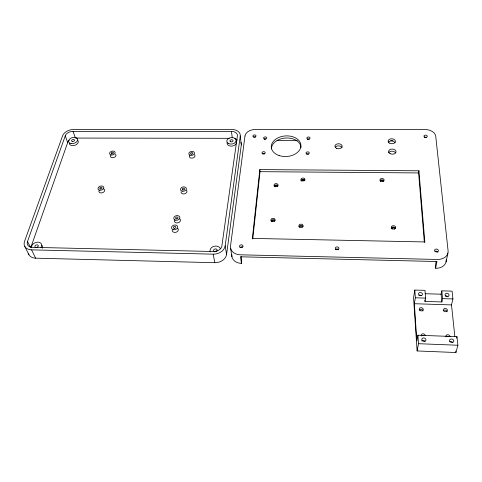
<?xml version="1.0" encoding="UTF-8"?>
<svg xmlns="http://www.w3.org/2000/svg" width="482" height="482" viewBox="0 0 482 482"><rect width="100%" height="100%" fill="white"/><g stroke="black" fill="none" stroke-linecap="round" stroke-linejoin="round"><path stroke-width="0.72" d="M259.828 169.592L252.375 238.415L424.835 241.952L418.924 170.797L259.828 169.592L260.021 171.67L252.767 238.945M231.842 254.592A10.688 8.423 -7.7 0 0 241.428 263.383L241.735 260.804L241.127 256.412M226.57 254.46L241.307 144.937L240.265 135.978A9.489 6.471 -7.5 0 0 231.824 129.483L73.619 129.471A9.333 6.001 -16.5 0 0 62.606 135.749L24.522 241.434A10.755 7.573 -22.9 0 0 31.571 249.857L35.632 258.177L214.803 262.708A10.64 8.333 -10.4 0 0 226.57 254.46L225.172 245.856L240.265 135.978M424.359 242.536L418.617 172.936L418.924 170.797M414.821 290.062L413.562 297.665L417.105 350.956L455.93 352.529L457.9 345.245L456.978 336.689L417.912 335.219L416.84 340.967L414.345 303.72L415.351 297.786L414.821 290.062L424.991 290.357L425.606 298.105L424.979 301.419L441.843 301.949L442.572 298.623L441.819 290.851L452.092 291.152L452.923 298.942L451.507 304.907L454.839 336.563M417.105 350.956L418.49 343.702L417.912 335.219M436.156 261.539L435.367 265.606L435.614 268.293A11.502 8.706 10.6 0 0 446.205 259.659M435.614 268.293L436.939 261.527L240.512 256.804L241.428 263.383M446.055 261.943L447.935 253.068M441.843 301.949L441.102 294.195L441.819 290.851M456.599 338.129L456.978 336.689M27.522 241.422L27.293 242.241A7.525 5.296 -22.9 0 0 31.547 247.308L214.598 251.544A7.549 5.856 -10.3 0 0 221.786 246.555L237.463 135.376A6.634 4.525 -7.5 0 0 232.384 131.459L72.149 131.393A6.525 4.199 -16.5 0 0 65.51 135.177L27.522 241.422L30.354 247.218M30.914 247.158L67.932 141.871A6.465 4.199 -16.6 0 1 69.269 140.244M75.397 138.057L229.324 138.316M276.999 140.467L297.322 140.509M390.631 140.708L392.89 140.714M260.021 171.67L418.617 172.936M214.598 251.652L216.05 251.688M31.571 249.857L213.225 254.159A10.797 8.375 -10.3 0 0 225.172 245.856M425.1 293.719L441.102 294.195M415.351 297.786L425.606 298.105M442.572 298.623L452.923 298.942M414.345 303.72L451.507 304.907M418.49 343.702L457.9 345.245M24.787 246.447L28.92 254.773M65.227 135.816L67.649 142.509M73.053 131.351L75.162 137.382M213.225 254.159L214.803 262.708M230.601 248.188L231.92 256.792M231.444 131.417L232.24 137.635M455.773 351.035L455.93 352.529M424.871 300.015L424.979 301.419M443.229 310.842A2.024 1.597 15.1 0 1 445.398 310.161A2.024 1.597 15.1 0 1 447.025 311.782M421.298 335.87A2.061 1.681 15.5 0 1 422.841 333.803A2.061 1.681 15.5 0 1 425.263 335.58M419.232 310.053A1.994 1.597 13.2 0 1 421.395 309.378A1.994 1.597 13.2 0 1 422.973 310.98M421.395 335.827A2.055 1.675 15.6 0 1 423.823 335.647M446.049 336.755A2.085 1.675 17.6 0 1 448.483 336.575M446.061 336.804A2.097 1.675 17.4 0 1 447.567 334.725A2.097 1.675 17.4 0 1 450.055 336.508M418.93 295.327A1.994 1.573 12 0 1 421.322 295.653M445.308 296.123A2.024 1.573 14 0 1 448.079 296.792M449.857 341.732A2.133 1.711 18.3 0 1 452.773 342.485M421.798 340.931A2.097 1.717 16.2 0 1 425.076 341.419M31.469 247.109A5.338 3.778 -23.1 0 1 38.012 242.145A5.338 3.778 -23.1 0 1 41.006 247.356M41.976 245.332A5.32 3.778 -23.1 0 1 42.434 248.23M236.12 141.425A4.7 3.235 -7.5 0 1 232.203 146.082A4.7 3.235 -7.5 0 1 227.143 142.654M210.212 251.791A5.356 4.175 -10.3 0 1 213.881 246.356A5.356 4.175 -10.3 0 1 220.449 248.766M216.032 251.502A1.765 1.38 -10.3 0 1 213.58 250.363A1.765 1.38 -10.3 0 1 216.123 248.983A1.765 1.38 -10.3 0 1 216.424 251.291M234.842 138.677A6.573 4.525 -7.5 0 1 237.307 140.111M240.934 142.443A9.369 6.465 -7.5 0 1 241.307 144.937M35.632 258.177A10.604 7.549 -23.2 0 1 28.522 253.869M115.427 154.258A2.826 1.904 -15.1 0 1 115.162 156.783A2.826 1.904 -15.1 0 1 111.613 157.542A2.826 1.904 -15.1 0 1 110.649 155.276M103.732 188.932A2.958 2.061 -16.9 0 1 104.22 191.547A2.958 2.061 -16.9 0 1 100.672 192.89A2.958 2.061 -16.9 0 1 98.961 190.739M186.371 190.233A2.97 2.151 -11.6 0 1 184.739 193.794A2.97 2.151 -11.6 0 1 181.099 191.715M194.409 154.704A2.85 1.976 -10.3 0 1 194.234 157.283A2.85 1.976 -10.3 0 1 190.631 157.933A2.85 1.976 -10.3 0 1 189.565 155.584M179.87 218.961A3.079 2.296 -12.9 0 1 179.623 221.967A3.079 2.296 -12.9 0 1 175.737 222.678A3.079 2.296 -12.9 0 1 174.641 219.919M177.738 228.378A3.109 2.344 -13.3 0 1 175.99 232.258A3.109 2.344 -13.3 0 1 172.225 229.962M77.59 140.178A4.621 3 -16.6 0 1 75.15 145.178A4.621 3 -16.6 0 1 69.288 143.347M36.843 247.453A1.753 1.247 -23.2 0 1 37.692 247.121M214.351 251.851A1.759 1.374 -10.3 0 1 216.792 251.399M380.726 181.557A1.241 0.886 3.4 0 1 381.877 180.455A1.241 0.886 3.4 0 1 383.118 181.575M301.798 181.087A1.205 0.874 -2.4 0 1 302.865 180.009A1.205 0.874 -2.4 0 1 304.172 180.883M392.011 228.709A1.319 0.988 6 0 1 393.613 227.787A1.319 0.988 6 0 1 394.487 229.251M392.209 229.209A1.319 0.988 6 0 1 392.065 228.968M299.768 227.227A1.271 0.97 -1.9 0 1 301.099 226.16A1.271 0.97 -1.9 0 1 302.286 227.293M275.035 186.853A1.205 0.88 -4.4 0 1 276.078 185.57A1.205 0.88 -4.4 0 1 277.252 186.709M271.872 221.485A1.253 0.952 -4.5 0 1 273.18 220.304A1.253 0.952 -4.5 0 1 274.282 221.527M391.167 228.354A2.193 1.645 6 0 1 393.414 227.094A2.193 1.645 6 0 1 395.505 228.685M380.099 180.581A2.067 1.476 3.4 0 1 382.124 179.876A2.067 1.476 3.4 0 1 383.889 180.973M300.967 180.852A2.006 1.452 -2.4 0 1 302.792 179.431A2.006 1.452 -2.4 0 1 304.931 180.515M274.168 186.203A2.006 1.464 -4.4 0 1 276.029 184.986A2.006 1.464 -4.4 0 1 278.03 185.932M271.065 220.979A2.085 1.585 -4.5 0 1 273.011 219.678A2.085 1.585 -4.5 0 1 275.089 220.714M298.967 226.811A2.115 1.621 -1.9 0 1 300.943 225.522A2.115 1.621 -1.9 0 1 303.051 226.618M263.07 153.915A1.609 1.127 -5.4 0 1 264.666 153.921M307.383 139.4A1.597 1.097 -2.4 0 1 309.317 139.226M306.944 154.12A1.627 1.139 -2.3 0 1 308.564 154.126M264.299 139.316A1.579 1.085 -5.3 0 1 265.841 139.039M271.42 148.878A14.809 10.303 -3.9 0 1 285.94 138.003A14.809 10.303 -3.9 0 1 300.991 147.474M335.394 147.106A3.603 2.494 -0.3 0 1 338.997 145.895A3.603 2.494 -0.3 0 1 341.979 147.727M335.785 249.333A1.832 1.428 2 0 1 338.659 249.688M435.029 251.303A1.922 1.446 10.3 0 1 437.897 252.255M240.084 247.495A1.783 1.392 -7.7 0 1 242.56 247.037M253.978 137.153A1.567 1.078 -6 0 1 255.532 137.159M424.389 137.406A1.669 1.115 4.6 0 1 426.407 137.587M388.673 152.71A3.705 2.549 3.2 0 1 392.071 151.215A3.705 2.549 3.2 0 1 395.505 152.866M388.341 142.154A3.657 2.488 2.8 0 1 391.914 140.943A3.657 2.488 2.8 0 1 395.053 142.768M244.983 135.984L230.523 245.977A10.845 8.459 -7.7 0 0 240.235 254.803L437.343 259.467A11.676 8.76 10.2 0 0 448.085 250.773L435.734 136.231A10.134 6.754 4.5 0 0 424.985 129.495L255.225 129.489A9.538 6.525 -6 0 0 244.983 135.984M443.759 310.848A2.03 1.597 14.9 0 0 447.218 310.962A2.03 1.597 14.9 0 0 445.248 308.462A2.03 1.597 14.9 0 0 443.759 310.848M419.985 310.402A2 1.597 13.1 0 0 423.244 309.781A2 1.597 13.1 0 0 420.666 307.721A2 1.597 13.1 0 0 419.985 310.402M449.983 341.545A2.145 1.717 18.1 0 0 453.616 341.678A2.145 1.717 18.1 0 0 451.526 338.967A2.145 1.717 18.1 0 0 449.983 341.545M419.171 295.159A2 1.579 11.9 0 0 422.431 294.538A2 1.579 11.9 0 0 419.858 292.52A2 1.579 11.9 0 0 419.171 295.159M422.13 340.473A2.109 1.723 16 0 0 425.727 340.605A2.109 1.723 16 0 0 423.732 337.912A2.109 1.723 16 0 0 422.13 340.473M445.392 295.623A2.03 1.579 13.9 0 0 448.856 295.725A2.03 1.579 13.9 0 0 446.88 293.267A2.03 1.579 13.9 0 0 445.392 295.623M36.138 247.525A1.759 1.247 -23.1 0 0 38.241 245.543A1.759 1.247 -23.1 0 0 35.421 245.483A1.759 1.247 -23.1 0 0 36.138 247.525M173.393 229.679A3.121 2.344 -13.3 0 0 177.695 226.811A3.121 2.344 -13.3 0 0 172.797 225.654A3.121 2.344 -13.3 0 0 173.393 229.679M191.209 154.174A1.145 0.789 -10.3 0 0 192.776 153.192A1.145 0.789 -10.3 0 0 190.962 152.824A1.145 0.789 -10.3 0 0 191.209 154.174M100.352 188.95A1.187 0.825 -16.9 0 0 102.051 187.908A1.187 0.825 -16.9 0 0 100.268 187.504A1.187 0.825 -16.9 0 0 100.352 188.95M174.189 228.305A1.247 0.94 -13.3 0 0 175.852 227.106A1.247 0.94 -13.3 0 0 173.851 226.721A1.247 0.94 -13.3 0 0 174.189 228.305M111.86 153.794A1.133 0.759 -15 0 0 113.475 152.83A1.133 0.759 -15 0 0 111.758 152.469A1.133 0.759 -15 0 0 111.86 153.794M176.316 218.816A1.235 0.916 -12.8 0 0 178.021 217.695A1.235 0.916 -12.8 0 0 176.081 217.243A1.235 0.916 -12.8 0 0 176.316 218.816M111.222 154.969A2.838 1.904 -15 0 0 115.132 152.445A2.838 1.904 -15 0 0 110.733 151.697A2.838 1.904 -15 0 0 111.222 154.969M99.551 190.197A2.97 2.061 -16.9 0 0 103.787 187.594A2.97 2.061 -16.9 0 0 99.328 186.582A2.97 2.061 -16.9 0 0 99.551 190.197M182.28 191.173A2.982 2.151 -11.6 0 0 186.377 188.528A2.982 2.151 -11.6 0 0 181.672 187.498A2.982 2.151 -11.6 0 0 182.28 191.173M182.979 189.902A1.193 0.862 -11.6 0 0 184.618 188.848A1.193 0.862 -11.6 0 0 182.738 188.432A1.193 0.862 -11.6 0 0 182.979 189.902M189.914 155.138A2.856 1.976 -10.3 0 0 194.457 153.409A2.856 1.976 -10.3 0 0 190.577 151.655A2.856 1.976 -10.3 0 0 189.914 155.138M228.522 143.546A4.712 3.235 -7.5 0 0 236.114 141.021A4.712 3.235 -7.5 0 0 229.824 137.9A4.712 3.235 -7.5 0 0 228.522 143.546M230.577 141.744A1.554 1.066 -7.5 0 0 233.023 140.816A1.554 1.066 -7.5 0 0 230.848 139.876A1.554 1.066 -7.5 0 0 230.577 141.744M71.017 143.558A4.633 3 -16.6 0 0 77.608 139.575A4.633 3 -16.6 0 0 70.643 138.298A4.633 3 -16.6 0 0 71.017 143.558M72.366 141.473A1.53 0.988 -16.6 0 0 74.583 140.196A1.53 0.988 -16.6 0 0 72.318 139.726A1.53 0.988 -16.6 0 0 72.366 141.473M175.587 220.172A3.091 2.296 -12.8 0 0 179.84 217.358A3.091 2.296 -12.8 0 0 174.99 216.237A3.091 2.296 -12.8 0 0 175.587 220.172M392.077 228.564A2.199 1.645 5.9 0 0 395.644 227.739A2.199 1.645 5.9 0 0 392.722 225.781A2.199 1.645 5.9 0 0 392.077 228.564M380.617 180.973A2.073 1.476 3.3 0 0 384.052 180.34A2.073 1.476 3.3 0 0 381.443 178.509A2.073 1.476 3.3 0 0 380.617 180.973M301.859 180.75A2.012 1.452 -2.4 0 0 304.943 179.515A2.012 1.452 -2.4 0 0 301.991 178.232A2.012 1.452 -2.4 0 0 301.859 180.75M275.114 186.413A2.012 1.464 -4.4 0 0 278.036 184.931A2.012 1.464 -4.4 0 0 274.939 183.889A2.012 1.464 -4.4 0 0 275.114 186.413M272.029 221.352A2.091 1.585 -4.5 0 0 275.077 219.768A2.091 1.585 -4.5 0 0 271.872 218.605A2.091 1.585 -4.5 0 0 272.029 221.352M299.557 226.998A2.121 1.621 -1.9 0 0 303.064 226.1A2.121 1.621 -1.9 0 0 300.346 224.251A2.121 1.621 -1.9 0 0 299.557 226.998M279.084 155.541A14.852 10.303 -3.9 0 0 300.925 145.365A14.852 10.303 -3.9 0 0 278.289 137.707A14.852 10.303 -3.9 0 0 279.084 155.541M307.582 139.015A1.603 1.097 -2.5 0 0 310.028 138.063A1.603 1.097 -2.5 0 0 307.679 137.111A1.603 1.097 -2.5 0 0 307.582 139.015M306.793 153.987A1.633 1.139 -2.3 0 0 309.287 153.005A1.633 1.139 -2.3 0 0 306.889 152.011A1.633 1.139 -2.3 0 0 306.793 153.987M264.269 138.936A1.585 1.085 -5.3 0 0 266.727 137.991A1.585 1.085 -5.3 0 0 264.467 137.045A1.585 1.085 -5.3 0 0 264.269 138.936M262.684 153.782A1.609 1.127 -5.4 0 0 265.19 152.812A1.609 1.127 -5.4 0 0 262.889 151.824A1.609 1.127 -5.4 0 0 262.684 153.782M336.713 148.408A3.615 2.494 -0.4 0 0 342.154 146.251A3.615 2.494 -0.4 0 0 336.755 144.082A3.615 2.494 -0.4 0 0 336.713 148.408M335.803 249.315A1.844 1.434 2 0 0 338.888 248.736A1.844 1.434 2 0 0 336.653 246.935A1.844 1.434 2 0 0 335.803 249.315M240.229 247.417A1.789 1.398 -7.7 0 0 243.036 246.254A1.789 1.398 -7.7 0 0 240.518 244.983A1.789 1.398 -7.7 0 0 240.229 247.417M435.246 251.526A1.928 1.446 10.2 0 0 438.373 250.935A1.928 1.446 10.2 0 0 435.861 249.098A1.928 1.446 10.2 0 0 435.246 251.526M253.55 136.936A1.573 1.078 -6 0 0 256.008 136.002A1.573 1.078 -6 0 0 253.773 135.062A1.573 1.078 -6 0 0 253.55 136.936M424.522 137.008A1.675 1.115 4.5 0 0 427.257 136.508A1.675 1.115 4.5 0 0 425.088 135.135A1.675 1.115 4.5 0 0 424.522 137.008M390.095 153.607A3.717 2.549 3.1 0 0 396.005 152.035A3.717 2.549 3.1 0 0 390.854 149.239A3.717 2.549 3.1 0 0 390.095 153.607M389.287 143.021A3.669 2.488 2.8 0 0 395.348 141.907A3.669 2.488 2.8 0 0 390.691 138.858A3.669 2.488 2.8 0 0 389.287 143.021"/></g></svg>
